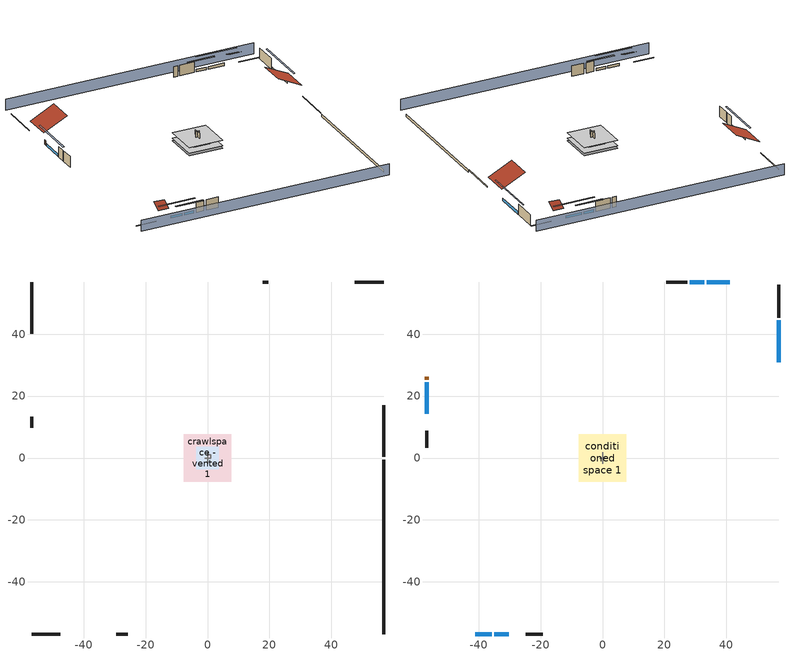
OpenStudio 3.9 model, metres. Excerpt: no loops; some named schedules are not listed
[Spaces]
garage 1
 floor foundation (Slab1 construction): -3.66,-3.66 -3.66,3.66 3.66,3.66 3.66,-3.66 z0
 wall outside (Wall1 construction): -29.41,-56.83 -25.75,-56.83 z0.3:5.18
 wall outside (Wall2 construction): -56.83,13.34 -56.83,9.69 z0.3:5.18
 wall outside (Wall9 construction): 19.6,56.83 17.77,56.83 z0.3:5.18
 wall to conditioned space 1 (Wall5 construction Reversed): 0,-1.83 0,1.83 z0.3:5.18
 wall to conditioned space 1 (Wall6 construction Reversed): 0.91,0 -0.91,0 z0.3:5.18
crawlspace - vented 1
 floor foundation (Slab2 construction): -7.63,-7.63 -7.63,7.63 7.63,7.63 7.63,-7.63 z-0.91
 wall outside (RimJoist1 construction): 56.83,0.37 56.83,17.04 z0.3:0.61
 wall outside (RimJoist2 construction): -56.83,-56.83 -47.56,-56.83 z0.3:0.61
 wall outside (RimJoist3 construction): -56.83,56.83 -56.83,40.16 z0.3:0.61
 wall outside (RimJoist4 construction): 56.83,56.83 47.56,56.83 z0.3:0.61
 wall foundation (FoundationWall1 construction): 56.83,-56.83 56.83,-0.56 z-0.91:0.3
central ac and furnace airloop ret air space
 floor adiabatic (AdiabaticConst): 0,0 0,1 1,1 1,0 z0
 wall adiabatic (AdiabaticConst): 0,1 0,0 1,0 1,1 0,1 z0:1
 ceiling adiabatic (AdiabaticConst): 1,0 1,1 0,1 0,0 z1
conditioned space 1
 floor to crawlspace - vented 1 (Floor1 construction): -7.63,-7.63 -7.63,7.63 7.63,7.63 7.63,-7.63 z0.3
 floor to garage 1 (Floor2 construction): -3.66,-3.66 -3.66,3.66 3.66,3.66 3.66,-3.66 z0.3
 floor adiabatic (AdiabaticFloorConstruction): -7.63,-7.63 -7.63,7.63 7.63,7.63 7.63,-7.63 z2.74
 wall outside (Wall3 construction): 56.83,45.34 56.83,55.9 z0.3:5.18
 wall outside (Wall4 construction): -24.82,-56.83 -19.31,-56.83 z0.3:5.18
 wall outside (Wall7 construction): -56.83,8.76 -56.83,3.3 z0.3:5.18
 wall outside (Wall8 construction): 27.32,56.83 20.53,56.83 z0.3:5.18
 wall outside (AdiabaticWallConstruction): 56.83,30.94 56.83,44.41 / -41.03,-56.83 -35.83,-56.83 z0.3:1.48; -34.9,-56.83 -30.34,-56.83 / 32.81,56.83 28.25,56.83 z0.3:1.49; -56.83,24.41 -56.83,14.27 / 41.03,56.83 33.74,56.83 z0.3:1.51
 wall outside (AdiabaticWallConstruction 1): -56.83,26.25 -56.83,25.34 z0.3:2.34
 window (WindowConstruction): 56.83,30.94 56.83,44.41 z0.3:1.48
 window (WindowConstruction 1): -41.03,-56.83 -35.83,-56.83 z0.3:1.48
 window (WindowConstruction 2): -34.9,-56.83 -30.34,-56.83 z0.3:1.49
 window (WindowConstruction 3): -56.83,24.41 -56.83,14.27 z0.3:1.51
 window (WindowConstruction 4): 41.03,56.83 33.74,56.83 z0.3:1.51
 window (WindowConstruction 5): 32.81,56.83 28.25,56.83 z0.3:1.49
 door (Door): -56.83,26.25 -56.83,25.34 z0.3:2.34
 ceiling adiabatic (AdiabaticFloorConstruction): 7.63,-7.63 7.63,7.63 -7.63,7.63 -7.63,-7.63 z2.74
 roof outside (Roof1 construction): 56.83,30.01,5.18 46.05,30.01,10.57 46.05,17.97,10.57 56.83,17.97,5.18
 roof outside (Roof2 construction): -56.83,27.18,5.18 -46.05,27.18,10.57 -46.05,39.23,10.57 -56.83,39.23,5.18
 roof outside (Roof3 construction): -41.95,-56.83,5.18 -41.95,-52.64,7.27 -46.63,-52.64,7.27 -46.63,-56.83,5.18
 roof outside (Roof4 construction): 41.95,56.83,5.18 41.95,52.64,7.27 46.63,52.64,7.27 46.63,56.83,5.18
shading: 56.83,61.4 -56.83,61.4 / -56.83,-61.4 56.83,-61.4 z0:5.18; 56.83,50.16 56.83,25.2 57.44,25.2 57.44,50.16 z7.22; -30.08,-56.83 -46.77,-56.83 -46.77,-57.44 -30.08,-57.44 z7.22; -26.4,-56.83 -38.83,-56.83 -38.83,-57.44 -26.4,-57.44 z5.43; -56.83,8.53 -56.83,30.15 -57.44,30.15 -57.44,8.53 z7.25; 27.99,56.83 46.77,56.83 46.77,57.44 27.99,57.44 z7.25; 24.31,56.83 36.74,56.83 36.74,57.44 24.31,57.44 z5.43
[Site]
Portland Intl Arpt_OR: Latitude {deg}=45.59; Longitude {deg}=-122.6; Time Zone {hr}=-8; Elevation {m}=33; Terrain=Suburbs; Keep Site Location Information=Yes
[Site:GroundTemperature:Shallow]
10.2558, 8.96328, 8.85977, 9.47314, 11.9355, 14.3863, 16.5111, 17.8571, 17.9714, 16.8767, 14.8061, 12.4304
[Site:WaterMainsTemperature]
Calculation Method=Schedule; Temperature Schedule=mains temperature schedule
[Building]
Building 1
[Material] Roughness=Rough
Name | Thickness {m} | Conductivity {W/m-K} | Density {kg/m3} | Specific Heat {J/kg-K} | Thermal Absorptance | Solar Absorptance | Visible Absorptance
asphalt or fiberglass shingles | 0.00635 | 0.162714 | 1121.4 | 1465.45 | 0.9 | 0.85 | 0.85
roof rigid ins | 0.103632 | 0.029427 | 32.04 | 1214.23 | 0.9 | 0.7 | 0.7
osb sheathing 0.75 in. | 0.01905 | 0.115458 | 512.64 | 1214.23 | 0.9 | 0.7 | 0.7
roof stud and cavity | 0.2032 | 0.0471382 | 78.34581 | 1123.46 | 0.9 | 0.7 | 0.7
gypsum board | 0.0127 | 0.160291 | 801 | 837.4 | 0.9 | 0.6 | 0.6
wood siding | 0.0254 | 0.102417 | 544.68 | 1172.36 | 0.9 | 0.85 | 0.85
osb sheathing 0.5 in. | 0.0127 | 0.115458 | 512.64 | 1214.23 | 0.9 | 0.7 | 0.7
wall stud and cavity | 0.1397 | 0.727959 | 139.0536 | 1170.24 | 0.9 | 0.6 | 0.6
wall stud and cavity 1 | 0.1397 | 0.550994 | 139.0536 | 1170.24 | 0.9 | 0.7 | 0.7
osb sheathing 0.5 in. 1; osb sheathing 0.5 in. 2 | 0.0127 | 0.115458 | 512.64 | 1214.23
wall stud and cavity 2 | 0.1397 | 0.335416 | 139.0536 | 1170.24 | 0.9 | 0.7 | 0.7
rim joist stud and cavity | 0.0508 | 0.178688 | 50.32683 | 1063.81 | 0.9 | 0.6 | 0.6
floor stud and cavity | 0.1397 | 0.923637 | 92.3553 | 1139.71 | 0.9 | 0.7 | 0.7
floor covering | 0.0127 | 0.0433444 | 54.468 | 1339.84 | 0.9 | 0.6 | 0.6
concrete 4.0 in. | 0.1016 | 1.803125 | 2242.8 | 837.4 | 0.9 | 0.7 | 0.7
concrete 8.0 in. | 0.2032 | 1.803125 | 2242.8 | 837.4 | 0.9 | 0.7 | 0.7
soil 0.5 in. | 0.0127 | 1.3848 | 1842.3 | 418.7 | 0.9 | 0.7 | 0.7
wood siding 1; wood siding 2 | 0.0254 | 0.102417 | 544.68 | 1172.36
wall rigid ins; floor rigid ins | 0.512978 | 0.029427 | 32.04 | 1214.23 | 0.9 | 0.7 | 0.7
wall stud and cavity 3 | 0.0889 | 0.380278 | 52.3479 | 1209.89 | 0.9 | 0.7 | 0.7
door material | 0.04445 | 0.0612267 | 512.64 | 1214.23 | 0.9 | 0.7 | 0.7
floor stud and cavity 1 | 0.1397 | 1.75129 | 37.0049 | 1207.88 | 0.9 | 0.7 | 0.7
wall stud and cavity 4 | 0.0889 | 0.391764 | 83.0341 | 1211.67 | 0.9 | 0.7 | 0.7
furniture material conditioned space 1; furniture material garage 1 | 0.1524 | 0.115458 | 640.8 | 1214.23 | 0.9 | 0.6 | 0.6
[Construction]
Roof1 construction; Roof2 construction; Roof3 construction; Roof4 construction: asphalt or fiberglass shingles, roof rigid ins, osb sheathing 0.75 in., roof stud and cavity, gypsum board
Wall1 construction; Wall2 construction: wood siding, osb sheathing 0.5 in., wall stud and cavity
Wall3 construction; Wall4 construction: wood siding, osb sheathing 0.5 in., wall stud and cavity 1, gypsum board
Wall5 construction Reversed: gypsum board, wall stud and cavity 2, osb sheathing 0.5 in. 1
Wall6 construction Reversed: gypsum board, wall stud and cavity 2, osb sheathing 0.5 in. 2
Wall7 construction; Wall8 construction: wood siding, osb sheathing 0.5 in. 2, wall stud and cavity 1, gypsum board
Wall9 construction: wood siding, osb sheathing 0.5 in. 2, wall stud and cavity
RimJoist1 construction; RimJoist2 construction; RimJoist3 construction; RimJoist4 construction: wood siding, rim joist stud and cavity
Floor1 construction; Floor2 construction: floor stud and cavity, osb sheathing 0.75 in., floor covering
Slab1 construction: concrete 4.0 in.
FoundationWall1 construction: concrete 8.0 in.
Slab2 construction: soil 0.5 in.
WindowConstruction; WindowConstruction 1; WindowConstruction 2; WindowConstruction 3; WindowConstruction 4; WindowConstruction 5: WindowMaterial
AdiabaticWallConstruction: wood siding 1, wall rigid ins, wall stud and cavity 3, gypsum board
Door: door material
AdiabaticWallConstruction 1: wood siding 2, wall rigid ins, wall stud and cavity 3, gypsum board
AdiabaticFloorConstruction: floor stud and cavity 1, floor rigid ins, osb sheathing 0.75 in., floor covering
PartitionWallConstruction: gypsum board, wall stud and cavity 4, gypsum board
furniture construction conditioned space 1: furniture material conditioned space 1
furniture construction garage 1: furniture material garage 1
AdiabaticConst: Adiabatic
[WindowMaterial:SimpleGlazingSystem]
WindowMaterial: U-Factor {W/m2-K}=4.76952; Solar Heat Gain Coefficient=0.63
[Material:NoMass]
Adiabatic: Roughness=Rough; Thermal Resistance {m2-K/W}=176.1
[ThermalZone] Multiplier=1; Use Ideal Air Loads=No
Name | Volume {m3} | Thermostat
conditioned space | 1265.65 | conditioned space temperature setpoint
garage | 130.484
crawlspace - vented | 283.791
central ac and furnace airloop ret air zone | 1
[Sizing:Zone] Zone Cooling Design Supply Air Temperature Input Method=SupplyAirTemperature; Zone Cooling Design Supply Air Temperature {C}=14; Zone Cooling Design Supply Air Temperature Difference {deltaC}=11.11; Zone Heating Design Supply Air Temperature Input Method=SupplyAirTemperature; Zone Heating Design Supply Air Temperature {C}=40; Zone Heating Design Supply Air Temperature Difference {deltaC}=11.11; Zone Cooling Design Supply Air Humidity Ratio {kg-H2O/kg-air}=0.0085; Zone Heating Design Supply Air Humidity Ratio {kg-H2O/kg-air}=0.008; Cooling Design Air Flow Method=DesignDay; Heating Design Air Flow Method=DesignDay; Account for Dedicated Outdoor Air System=No; Dedicated Outdoor Air System Control Strategy=NeutralSupplyAir; Dedicated Outdoor Air Low Setpoint Temperature for Design {C}=autosize; Dedicated Outdoor Air High Setpoint Temperature for Design {C}=autosize; Zone Load Sizing Method=Sensible Load Only No Latent Load; Zone Latent Cooling Design Supply Air Humidity Ratio Input Method=HumidityRatioDifference; Zone Cooling Design Supply Air Humidity Ratio Difference {kgWater/kgDryAir}=0.005; Zone Latent Heating Design Supply Air Humidity Ratio Input Method=HumidityRatioDifference; Zone Humidification Design Supply Air Humidity Ratio Difference {kgWater/kgDryAir}=0.005; Sizing Option=Coincident
garage; crawlspace - vented; central ac and furnace airloop ret air zone
[Space]
Name | Thermal Zone | Volume {m3}
conditioned space 1 | conditioned space | 1265.65
garage 1 | garage | 130.484
crawlspace - vented 1 | crawlspace - vented | 283.791
central ac and furnace airloop ret air space | central ac and furnace airloop ret air zone
[ThermostatSetpoint:DualSetpoint]
conditioned space temperature setpoint: Heating Setpoint Temperature Schedule=heating setpoint; Cooling Setpoint Temperature Schedule=cooling setpoint; Temperature Difference Between Cutout And Setpoint {deltaC}=0
[Foundation:Kiva] Wall Depth Below Slab {m}=0.2032
Name | Initial Indoor Air Temperature {C} | Wall Height Above Grade {m}
Foundation Kiva 1 | 13.4258 | 0.1016
Foundation Kiva 2 | 8.58325 | 0.3048
[Foundation:Kiva:Settings]
Soil Conductivity {W/m-K}=1.3848; Soil Density {kg/m3}=1842.3; Soil Specific Heat {J/kg-K}=418.7; Ground Solar Absorptivity=0.9; Ground Thermal Absorptivity=0.9; Ground Surface Roughness {m}=0.03; Far-Field Width {m}=40; Deep-Ground Boundary Condition=ZeroFlux; Deep-Ground Depth {m}=40; Minimum Cell Dimension {m}=0.2; Maximum Cell Growth Coefficient=3; Simulation Timestep=Timestep
[SurfaceProperty:ExposedFoundationPerimeter] Exposed Perimeter Calculation Method=TotalExposedPerimeter
Name | Total Exposed Perimeter {m}
Slab1 | 18.288
Slab2 | 56.26608
[SurfaceProperty:IncidentSolarMultiplier] Incident Solar Multiplier=1; Incident Solar Multiplier Schedule=trans schedule winter=0.85 summer=0.7
Window1; Window2; Window3; Window4; Window5; Window6
[InternalMass:Definition] Design Level Calculation Method=SurfaceArea
Name | Construction | Surface Area {m2}
partition wall mass | PartitionWallConstruction | 519.049
furniture mass conditioned space 1 | furniture construction conditioned space 1 | 207.62
furniture mass garage 1 | furniture construction garage 1 | 5.35122
[InternalMass] Multiplier=1
Name | Internal Mass Definition | Space or SpaceType
partition wall mass | partition wall mass | conditioned space 1
furniture mass conditioned space 1 | furniture mass conditioned space 1 | conditioned space 1
furniture mass garage 1 | furniture mass garage 1 | garage 1
[Fan:SystemModel]
central ac and furnace supply fan: Availability Schedule=Always On Discrete; Design Maximum Air Flow Rate {m3/s}=1.37384; Speed Control Method=Discrete; Electric Power Minimum Flow Rate Fraction=0.2; Design Pressure Rise {Pa}=500; Motor Efficiency=1; Motor In Air Stream Fraction=1; Design Electric Power Consumption {W}=autosize; Design Power Sizing Method=PowerPerFlow; Electric Power Per Unit Flow Rate {W/(m3/s)}=1059.44; Electric Power Per Unit Flow Rate Per Unit Pressure {W-s/m3-Pa}=1.66667; Fan Total Efficiency=0.7; Motor Loss Radiative Fraction=0; Speed Flow Fraction 1=0.94229; Speed Electric Power Fraction 1=0.83666; Speed Flow Fraction 2=1; Speed Electric Power Fraction 2=1
[EnergyManagementSystem:Sensor]
Name | Output Variable or Output Meter Index Key | Output Variable or Output Meter
central_ac_and_furnace_supply_fan_s; central_ac_and_furnace_supply_fan_s_1 | central ac and furnace supply fan | Fan Electricity Energy
water_heater_T_set | water heater setpoint | Schedule Value
out_pb_s |  | Site Outdoor Air Barometric Pressure
out_wt_s |  | Site Outdoor Air Humidity Ratio
site_vw_s |  | Site Wind Speed
cool_season | cooling season schedule | Schedule Value
central_ac_and_furnace_airloop_Fan_RTF_s | central ac and furnace supply fan | Fan Runtime Fraction Speed 1
central_ac_and_furnace_airloop_Fan_RTF_s_1 | central ac and furnace supply fan | Fan Runtime Fraction Speed 2
central_ac_and_furnace_airloop_AH_MFR_s | Node 6 | System Node Mass Flow Rate
central_ac_and_furnace_airloop_AH_VFR_s | Node 6 | System Node Current Density Volume Flow Rate
central_ac_and_furnace_airloop_AH_Tout_s | Node 6 | System Node Temperature
central_ac_and_furnace_airloop_AH_Wout_s | Node 6 | System Node Humidity Ratio
central_ac_and_furnace_airloop_RA_T_s | Node 9 | System Node Temperature
central_ac_and_furnace_airloop_Ra_W_s | Node 9 | System Node Humidity Ratio
central_ac_and_furnace_airloop_0_DZ_T_s | crawlspace - vented | Zone Air Temperature
central_ac_and_furnace_airloop_0_DZ_W_s | crawlspace - vented | Zone Mean Air Humidity Ratio
natural_vent_s | natural vent schedule | Schedule Value
htg_sp_s | heating setpoint | Schedule Value
clg_sp_s | cooling setpoint | Schedule Value
mech_vent_range_fan_0_sch_s | mech vent range fan 0 schedule | Schedule Value
mech_vent_bath_fan_0_sch_s | mech vent bath fan 0 schedule | Schedule Value
clothes_dryer_exhaust_0_sch_s | clothes_dryer | Schedule Value
htg_load_cond |  | Heating:EnergyTransfer:Zone:CONDITIONED SPACE
clg_load_cond |  | Cooling:EnergyTransfer:Zone:CONDITIONED SPACE
htg_load_duct |  | Heating:EnergyTransfer:Zone:CENTRAL AC AND FURNACE AIRLOOP RET AIR ZONE
clg_load_duct |  | Cooling:EnergyTransfer:Zone:CENTRAL AC AND FURNACE AIRLOOP RET AIR ZONE
s_conv | Floor1 | Surface Inside Face Convection Heat Gain Energy
s_ig | Floor1 | Surface Inside Face Internal Gains Radiation Heat Gain Energy
s_sol | Floor1 | Surface Inside Face Solar Radiation Heat Gain Energy
s_lgt | Floor1 | Surface Inside Face Lights Radiation Heat Gain Energy
s_surf | Floor1 | Surface Inside Face Net Surface Thermal Radiation Heat Gain Energy
s_conv_1 | Floor2 | Surface Inside Face Convection Heat Gain Energy
s_ig_1 | Floor2 | Surface Inside Face Internal Gains Radiation Heat Gain Energy
s_sol_1 | Floor2 | Surface Inside Face Solar Radiation Heat Gain Energy
s_lgt_1 | Floor2 | Surface Inside Face Lights Radiation Heat Gain Energy
s_surf_1 | Floor2 | Surface Inside Face Net Surface Thermal Radiation Heat Gain Energy
s_conv_2 | inferred conditioned ceiling | Surface Inside Face Convection Heat Gain Energy
s_ig_2 | inferred conditioned ceiling | Surface Inside Face Internal Gains Radiation Heat Gain Energy
s_sol_2 | inferred conditioned ceiling | Surface Inside Face Solar Radiation Heat Gain Energy
s_lgt_2 | inferred conditioned ceiling | Surface Inside Face Lights Radiation Heat Gain Energy
s_surf_2 | inferred conditioned ceiling | Surface Inside Face Net Surface Thermal Radiation Heat Gain Energy
s_conv_3 | inferred conditioned floor | Surface Inside Face Convection Heat Gain Energy
s_ig_3 | inferred conditioned floor | Surface Inside Face Internal Gains Radiation Heat Gain Energy
s_sol_3 | inferred conditioned floor | Surface Inside Face Solar Radiation Heat Gain Energy
s_lgt_3 | inferred conditioned floor | Surface Inside Face Lights Radiation Heat Gain Energy
s_surf_3 | inferred conditioned floor | Surface Inside Face Net Surface Thermal Radiation Heat Gain Energy
s_conv_4 | Roof1 | Surface Inside Face Convection Heat Gain Energy
s_ig_4 | Roof1 | Surface Inside Face Internal Gains Radiation Heat Gain Energy
s_sol_4 | Roof1 | Surface Inside Face Solar Radiation Heat Gain Energy
s_lgt_4 | Roof1 | Surface Inside Face Lights Radiation Heat Gain Energy
s_surf_4 | Roof1 | Surface Inside Face Net Surface Thermal Radiation Heat Gain Energy
s_conv_5 | Roof2 | Surface Inside Face Convection Heat Gain Energy
s_ig_5 | Roof2 | Surface Inside Face Internal Gains Radiation Heat Gain Energy
s_sol_5 | Roof2 | Surface Inside Face Solar Radiation Heat Gain Energy
s_lgt_5 | Roof2 | Surface Inside Face Lights Radiation Heat Gain Energy
s_surf_5 | Roof2 | Surface Inside Face Net Surface Thermal Radiation Heat Gain Energy
s_conv_6 | Roof3 | Surface Inside Face Convection Heat Gain Energy
s_ig_6 | Roof3 | Surface Inside Face Internal Gains Radiation Heat Gain Energy
s_sol_6 | Roof3 | Surface Inside Face Solar Radiation Heat Gain Energy
s_lgt_6 | Roof3 | Surface Inside Face Lights Radiation Heat Gain Energy
s_surf_6 | Roof3 | Surface Inside Face Net Surface Thermal Radiation Heat Gain Energy
[ElectricEquipment:Definition] Design Level Calculation Method=EquipmentLevel
Name | Design Level {W} | Fraction Latent | Fraction Radiant | Fraction Lost
ceiling fan | 18.1438 | 0 | 0.558 | 0
clothes washer | 199.514 | 0.03 | 0.162 | 0.7
clothes dryer | 3065.4 | 0.015 | 0.081 | 0.85
dishwasher | 384.648 | 0.3 | 0.18 | 0.4
fridge | 43.7215 | 0 | 0.6 | 0
freezer | 194.914 | 0 | 0.6 | 0
cooking range | 70.7622 | 0.16 | 0.384 | 0.2
misc tv | 845.817 | 0 | 0.6 | 0
misc plug loads | 716.566 | 0.021 | 0.558 | 0.049
whole house fan; mech vent house fan | 0 | 0 | 0 | 1
mech vent house fan cfis | 0 | 0 | 0 | 0
mech vent range fan 0; mech vent bath fan 0 | 30 | 0 | 0 | 1
[ElectricEquipment]
Name | Electric Equipment Definition | Space or SpaceType | Schedule
ceiling fan | ceiling fan | conditioned space 1 | ceiling_fan
clothes washer | clothes washer | conditioned space 1 | clothes_washer
clothes dryer | clothes dryer | conditioned space 1 | clothes_dryer
dishwasher | dishwasher | conditioned space 1 | dishwasher
fridge | fridge | conditioned space 1 | fridge schedule
freezer | freezer | garage 1 | freezer schedule
cooking range | cooking range | conditioned space 1 | cooking_range
misc tv | misc tv | conditioned space 1 | plug_loads_tv
misc plug loads | misc plug loads | conditioned space 1 | plug_loads_other
whole house fan | whole house fan | conditioned space 1 | Always On Discrete
mech vent house fan | mech vent house fan | conditioned space 1 | mech vent house fan schedule
mech vent house fan cfis | mech vent house fan cfis | conditioned space 1 | mech vent house fan cfis schedule
mech vent range fan 0 | mech vent range fan 0 | conditioned space 1 | mech vent range fan 0 schedule
mech vent bath fan 0 | mech vent bath fan 0 | conditioned space 1 | mech vent bath fan 0 schedule
[OtherEquipment:Definition] Design Level Calculation Method=EquipmentLevel
Name | Design Level {W} | Fraction Latent | Fraction Radiant | Fraction Lost
water heater sens; central ac and furnace airloop_0 SupSensLkToCond; central ac and furnace airloop_0 SupCondToLv; central ac and furnace airloop_0 RetCondToRP; central ac and furnace airloop_0 RetSensLkToRP; central ac and furnace airloop_0 SupCondToDZ; central ac and furnace airloop_0 RetCondToDZ; central ac and furnace airloop_0 SupSensLkToDZ; mech vent house fan sensible load | 0 | 0 | 0 | 0
water heater lat; central ac and furnace airloop_0 SupLatLkToCond; central ac and furnace airloop_0 RetLatLkToRP; central ac and furnace airloop_0 SupLatLkToDZ; mech vent house fan latent load | 0 | 1 | 0 | 0
water heater energy adjustment1 | 0.01 | 0 | 0 | 1
clothes dryer 2 | 0 | 0.015 | 0.081 | 0.85
cooking range 2 | 2073.84 | 0.16 | 0.384 | 0.2
general water use sensible | -116.29 | 0 | 0.6 | 0
general water use latent | 117.996 | 1 | 0 | 0
[OtherEquipment]
Name | Other Equipment Definition | Space or SpaceType | Schedule | Fuel Type
water heater sens | water heater sens | conditioned space 1 | Always On Discrete
water heater lat | water heater lat | conditioned space 1 | Always On Discrete
water heater energy adjustment1 | water heater energy adjustment1 | conditioned space 1 | Always On Discrete | Electricity
clothes dryer 1 | clothes dryer 2 | conditioned space 1 | clothes_dryer | Electricity
cooking range 1 | cooking range 2 | conditioned space 1 | cooking_range | NaturalGas
general water use sensible | general water use sensible | conditioned space 1 | general water use schedule
general water use latent | general water use latent | conditioned space 1 | general water use schedule
central ac and furnace airloop_0 SupSensLkToCond | central ac and furnace airloop_0 SupSensLkToCond | conditioned space 1 | Always On Discrete
central ac and furnace airloop_0 SupLatLkToCond | central ac and furnace airloop_0 SupLatLkToCond | conditioned space 1 | Always On Discrete
central ac and furnace airloop_0 SupCondToLv | central ac and furnace airloop_0 SupCondToLv | conditioned space 1 | Always On Discrete
central ac and furnace airloop_0 RetCondToRP | central ac and furnace airloop_0 RetCondToRP | central ac and furnace airloop ret air space | Always On Discrete
central ac and furnace airloop_0 RetSensLkToRP | central ac and furnace airloop_0 RetSensLkToRP | central ac and furnace airloop ret air space | Always On Discrete
central ac and furnace airloop_0 RetLatLkToRP | central ac and furnace airloop_0 RetLatLkToRP | central ac and furnace airloop ret air space | Always On Discrete
central ac and furnace airloop_0 SupCondToDZ | central ac and furnace airloop_0 SupCondToDZ | crawlspace - vented 1 | Always On Discrete
central ac and furnace airloop_0 RetCondToDZ | central ac and furnace airloop_0 RetCondToDZ | crawlspace - vented 1 | Always On Discrete
central ac and furnace airloop_0 SupSensLkToDZ | central ac and furnace airloop_0 SupSensLkToDZ | crawlspace - vented 1 | Always On Discrete
central ac and furnace airloop_0 SupLatLkToDZ | central ac and furnace airloop_0 SupLatLkToDZ | crawlspace - vented 1 | Always On Discrete
mech vent house fan sensible load | mech vent house fan sensible load | conditioned space 1 | Always On Discrete
mech vent house fan latent load | mech vent house fan latent load | conditioned space 1 | Always On Discrete
[WaterUse:Equipment:Definition]
Name | Peak Flow Rate {m3/s}
clothes washer | 2.04973e-06
dishwasher | 4.93542e-06
[Lights:Definition] Design Level Calculation Method=LightingLevel; Fraction Radiant=0.6; Fraction Visible=0.2; Return Air Fraction=0
Name | Lighting Level {W}
interior lighting | 666.131
garage lighting | 8.59938
[Lights] Fraction Replaceable=1
Name | Lights Definition | Space or SpaceType | Schedule
interior lighting | interior lighting | conditioned space 1 | lighting_interior
garage lighting | garage lighting | garage 1 | lighting_garage
[Exterior:Lights:Definition]
exterior lighting: Design Level {W}=14.5504
[Exterior:Lights]
exterior lighting: Exterior Lights Definition=exterior lighting; Schedule=exterior lighting schedule
[People:Definition]
occupants: Number of People Calculation Method=People; Number of People {people}=6; Fraction Radiant=0.314171; Sensible Heat Fraction=0.56303; Carbon Dioxide Generation Rate {m3/s-W}=0; Enable ASHRAE 55 Comfort Warnings=No; Mean Radiant Temperature Calculation Type=EnclosureAveraged
[People]
occupants: People Definition=occupants; Space or SpaceType=conditioned space 1; Number of People Schedule=occupants; Activity Level Schedule=occupants activity schedule; Multiplier=1
[ZoneMixing] Schedule=Always On Continuous; Design Flow Rate Calculation Method=Flow/Zone; Design Flow Rate {m3/s}=0
Name | Zone or Space | Source Zone or Space
central ac and furnace airloop_0 ZoneMixDZToCond mix | conditioned space | crawlspace - vented
central ac and furnace airloop_0 ZoneMixCondToDZ mix | crawlspace - vented | conditioned space
[SpaceInfiltration:DesignFlowRate] Schedule=Always On Discrete
Name | Space or SpaceType | Design Flow Rate Calculation Method | Design Flow Rate {m3/s} | Air Changes per Hour {1/hr} | Constant Term Coefficient | Temperature Term Coefficient | Velocity Term Coefficient | Velocity Squared Term Coefficient
natural vent flow; whole house fan flow; infil flow | conditioned space 1 | Flow/Space | 0
infil crawlspace - vented 1 | crawlspace - vented 1 | AirChanges/Hour |  | 2.6013 | 1 | 0 | 0 | 0
crawlspace_vented 1 duct leakage imbalance infil flow | crawlspace - vented 1 | Flow/Space | 0
[SpaceInfiltration:EffectiveLeakageArea]
infil garage 1: Space or SpaceType=garage 1; Schedule=Always On Discrete; Effective Air Leakage Area {cm2}=271.837; Stack Coefficient=0.000129147; Wind Coefficient=4.64657e-05
